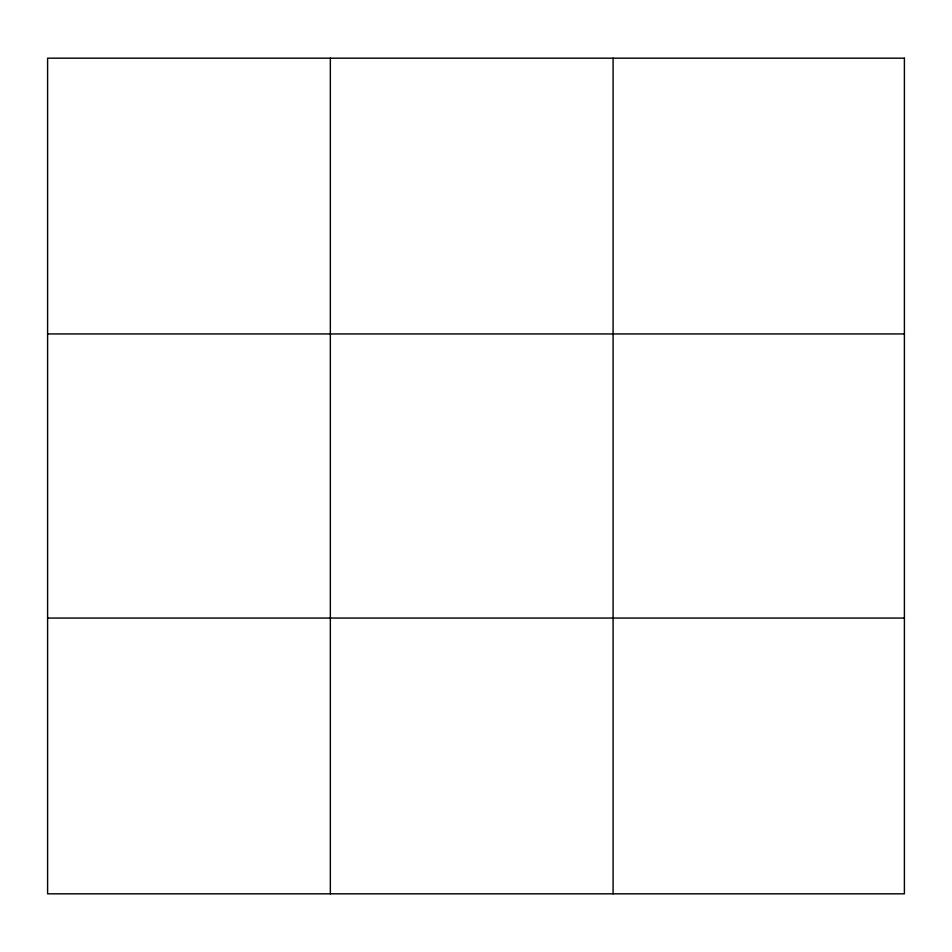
<?xml version="1.0" encoding="UTF-8"?>
<svg xmlns="http://www.w3.org/2000/svg" width="952" height="952" viewBox="0 0 952 952"><rect width="100%" height="100%" fill="white"/><g stroke="black" fill="none" stroke-linecap="round" stroke-linejoin="round"><path stroke-width="1.43" d="M330.344 58.179L330.344 893.821M613.088 58.179L613.088 893.821M47.6 333.938L904.4 333.938M47.6 618.062L904.4 618.062M904.4 58.179L904.4 893.821L47.6 893.821L47.6 58.179L904.4 58.179"/></g></svg>
